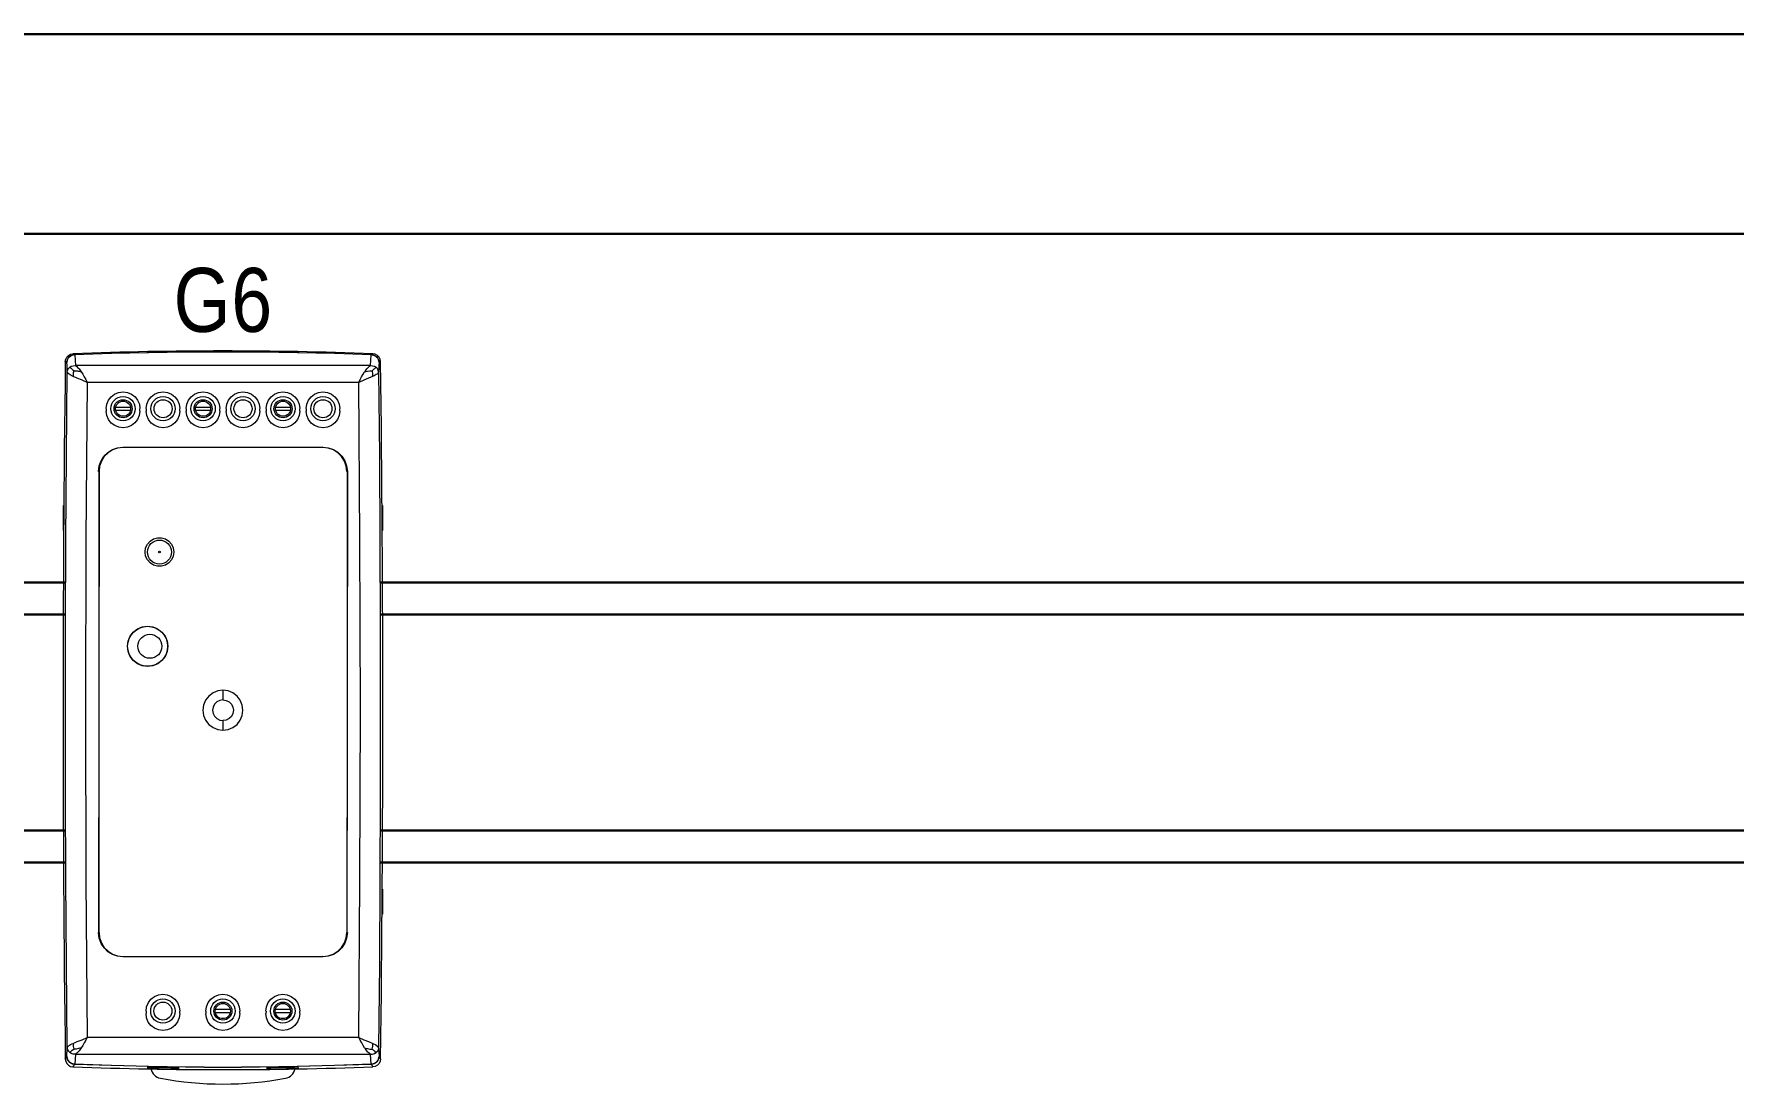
# Model space of a CAD drawing. Header units: millimetres. Extents: x -6000 to 26000, y -6000 to 26000.
# Drawn here: x 115.85 to 145.43, y -2303.55 to -2285.27 of the extents above; entities that cross this region are included whole.
import ezdxf

# ---------------------------------------------------------------- set-up
doc = ezdxf.new("R2010")
doc.units = ezdxf.units.MM
doc.header["$MEASUREMENT"] = 0
for name, color, linetype, lineweight in [('Чертеж и Рисунок_Ном._пера__1', 7, 'Continuous', 15), ('Чертеж и Рисунок_Ном._пера__21', 7, 'Continuous', 30), ('Чертеж и Рисунок_Ном._пера__7', 7, 'Continuous', 15)]:
    doc.layers.add(name, color=color, linetype=linetype, lineweight=lineweight)
doc.styles.add('СГЕНЕРИР_СТИЛЬ_1', font='ARIALN.TTF')

msp = doc.modelspace()

# ---------------------------------------------------------------- linework, layer by layer
at = {"layer": 'Чертеж и Рисунок_Ном._пера__21', "color": 7, "linetype": 'Continuous', "lineweight": 30}
for p, q in [((83.67, -2285.273), (154.569, -2285.273)), ((154.569, -2288.75), (83.67, -2288.75)), ((114.277, -2294.821), (116.407, -2294.821)), ((116.977, -2294.821), (116.985, -2294.821)), ((121.297, -2294.821), (121.305, -2294.821)), ((121.875, -2294.821), (153.812, -2294.821)), ((114.279, -2295.378), (116.405, -2295.378)), ((116.977, -2295.378), (116.985, -2295.378)), ((121.297, -2295.378), (121.305, -2295.378)), ((121.877, -2295.378), (153.812, -2295.378)), ((116.406, -2299.134), (114.278, -2299.134)), ((116.985, -2299.134), (116.977, -2299.134)), ((121.305, -2299.134), (121.297, -2299.134)), ((153.812, -2299.134), (121.876, -2299.134)), ((116.409, -2299.691), (114.275, -2299.691)), ((116.985, -2299.691), (116.977, -2299.691)), ((121.875, -2299.691), (153.812, -2299.691))]:
    msp.add_line(p, q, dxfattribs=at)
at = {"layer": 'Чертеж и Рисунок_Ном._пера__7', "color": 7, "linetype": 'Continuous', "lineweight": 15}
for p, q in [((116.532, -2290.838), (116.559, -2290.851)), ((116.565, -2290.857), (116.573, -2291.044)), ((117.13, -2290.821), (117.131, -2290.829)), ((117.677, -2290.816), (117.677, -2290.807)), ((117.822, -2290.804), (117.823, -2290.813)), ((118.369, -2290.804), (118.37, -2290.796)), ((118.521, -2290.794), (118.521, -2290.803)), ((119.068, -2290.8), (119.069, -2290.792)), ((119.213, -2290.792), (119.213, -2290.8)), ((119.761, -2290.803), (119.761, -2290.794)), ((119.912, -2290.796), (119.912, -2290.804)), ((120.459, -2290.813), (120.459, -2290.804)), ((120.605, -2290.807), (120.605, -2290.816)), ((121.151, -2290.829), (121.151, -2290.821)), ((121.709, -2291.044), (121.717, -2290.857)), ((121.722, -2290.851), (121.75, -2290.838)), ((116.426, -2290.988), (116.398, -2290.975)), ((121.709, -2291.044), (116.573, -2291.044)), ((121.884, -2290.975), (121.856, -2290.988)), ((121.503, -2291.336), (116.779, -2291.336)), ((117.11, -2291.794), (117.11, -2291.835)), ((117.274, -2291.766), (117.533, -2291.766)), ((117.274, -2291.821), (117.533, -2291.821)), ((117.697, -2291.835), (117.697, -2291.794)), ((117.806, -2291.794), (117.806, -2291.835)), ((118.392, -2291.835), (118.392, -2291.794)), ((118.501, -2291.794), (118.501, -2291.835)), ((118.665, -2291.766), (118.924, -2291.766)), ((118.665, -2291.821), (118.924, -2291.821)), ((119.088, -2291.835), (119.088, -2291.794)), ((119.197, -2291.794), (119.197, -2291.835)), ((119.783, -2291.835), (119.784, -2291.794)), ((119.892, -2291.794), (119.892, -2291.835)), ((120.057, -2291.766), (120.315, -2291.766)), ((120.057, -2291.821), (120.315, -2291.821)), ((120.479, -2291.835), (120.479, -2291.794)), ((120.588, -2291.794), (120.588, -2291.835)), ((121.175, -2291.835), (121.175, -2291.794)), ((117.402, -2292.463), (120.88, -2292.463)), ((120.88, -2292.463), (117.402, -2292.47)), ((117.402, -2292.47), (117.402, -2292.463)), ((120.88, -2292.463), (120.88, -2292.47)), ((116.977, -2292.884), (116.985, -2292.887)), ((116.985, -2292.887), (116.977, -2300.912)), ((116.985, -2300.91), (116.985, -2292.887)), ((121.297, -2292.887), (121.305, -2292.884)), ((121.305, -2292.885), (121.297, -2300.91)), ((121.305, -2299.134), (121.305, -2292.885)), ((116.368, -2293.916), (116.368, -2293.478)), ((121.909, -2293.478), (121.914, -2293.478)), ((121.914, -2293.478), (121.914, -2293.916)), ((119.141, -2296.695), (119.141, -2296.862)), ((119.141, -2297.223), (119.141, -2297.39)), ((121.914, -2300.156), (121.914, -2300.593)), ((116.373, -2300.593), (116.368, -2300.593)), ((116.985, -2300.91), (116.977, -2300.914)), ((121.305, -2300.914), (121.297, -2300.91)), ((117.402, -2301.335), (117.402, -2301.327)), ((117.402, -2301.327), (120.88, -2301.327)), ((120.88, -2301.327), (117.402, -2301.335)), ((120.88, -2301.327), (120.88, -2301.335)), ((117.803, -2302.277), (117.803, -2302.319)), ((118.39, -2302.319), (118.39, -2302.277)), ((118.846, -2302.277), (118.846, -2302.319)), ((119.269, -2302.25), (119.01, -2302.25)), ((119.269, -2302.305), (119.01, -2302.305)), ((119.433, -2302.319), (119.433, -2302.277)), ((119.89, -2302.277), (119.889, -2302.319)), ((120.312, -2302.25), (120.054, -2302.25)), ((120.312, -2302.305), (120.054, -2302.305)), ((120.476, -2302.319), (120.476, -2302.277)), ((121.503, -2302.735), (116.779, -2302.735)), ((116.398, -2303.11), (116.426, -2303.067)), ((116.426, -2303.067), (116.433, -2302.92)), ((116.573, -2303.026), (116.565, -2303.199)), ((116.573, -2303.026), (121.709, -2303.026)), ((121.717, -2303.199), (121.709, -2303.026)), ((121.849, -2302.92), (121.856, -2303.067)), ((121.856, -2303.067), (121.884, -2303.11)), ((117.827, -2303.25), (117.826, -2303.275)), ((118.373, -2303.284), (118.372, -2303.258)), ((119.907, -2303.259), (119.906, -2303.284)), ((120.453, -2303.275), (120.452, -2303.25))]:
    msp.add_line(p, q, dxfattribs=at)
at = {"layer": 'Чертеж и Рисунок_Ном._пера__7', "color": 7, "linetype": 'Continuous', "lineweight": 15, "flags": 128}
for points in [[(116.398, -2290.975), (116.405, -2290.934), (116.424, -2290.896), (116.453, -2290.866), (116.49, -2290.846), (116.532, -2290.838)], [(116.426, -2290.988), (116.428, -2290.964), (116.435, -2290.938), (116.448, -2290.914), (116.465, -2290.893)], [(116.467, -2290.895), (116.458, -2290.905), (116.449, -2290.916), (116.442, -2290.928), (116.436, -2290.94), (116.431, -2290.952), (116.428, -2290.964), (116.426, -2290.976), (116.426, -2290.988)], [(116.465, -2290.893), (116.475, -2290.883), (116.486, -2290.875), (116.498, -2290.868), (116.51, -2290.862), (116.523, -2290.858), (116.535, -2290.854), (116.547, -2290.852), (116.559, -2290.851)], [(116.565, -2290.857), (116.54, -2290.859), (116.514, -2290.866), (116.489, -2290.878), (116.467, -2290.895)], [(116.489, -2290.875), (116.478, -2290.882), (116.468, -2290.89)], [(116.473, -2290.889), (116.486, -2290.878)], [(116.493, -2290.873), (116.51, -2290.865), (116.527, -2290.858), (116.542, -2290.854), (116.561, -2290.853)], [(116.56, -2290.851), (117.199, -2290.83), (117.844, -2290.814), (118.492, -2290.805), (118.816, -2290.802), (119.141, -2290.802), (119.466, -2290.802), (119.79, -2290.805), (120.438, -2290.814), (121.083, -2290.83), (121.722, -2290.851)], [(121.717, -2290.857), (121.079, -2290.835), (120.435, -2290.82), (119.789, -2290.81), (119.465, -2290.808), (119.141, -2290.807), (118.817, -2290.808), (118.493, -2290.81), (117.847, -2290.82), (117.202, -2290.835), (116.565, -2290.857)], [(121.815, -2290.895), (121.804, -2290.886), (121.793, -2290.878), (121.781, -2290.872), (121.768, -2290.866), (121.755, -2290.862), (121.742, -2290.859), (121.73, -2290.858), (121.717, -2290.857)], [(121.721, -2290.853), (121.739, -2290.854), (121.755, -2290.858), (121.772, -2290.864), (121.788, -2290.873)], [(121.722, -2290.851), (121.747, -2290.854), (121.772, -2290.862), (121.796, -2290.875), (121.817, -2290.893)], [(121.884, -2290.975), (121.877, -2290.934), (121.858, -2290.896), (121.829, -2290.866), (121.791, -2290.846), (121.75, -2290.838)], [(121.817, -2290.893), (121.808, -2290.885), (121.799, -2290.879), (121.788, -2290.873)], [(121.809, -2290.889), (121.796, -2290.878)], [(121.856, -2290.988), (121.854, -2290.964), (121.846, -2290.94), (121.833, -2290.916), (121.815, -2290.895)], [(121.817, -2290.893), (121.838, -2290.921), (121.851, -2290.953), (121.856, -2290.988)], [(116.402, -2297.042), (116.404, -2295.561), (116.41, -2294.083), (116.42, -2292.614), (116.433, -2291.151)], [(116.433, -2291.151), (116.431, -2291.097), (116.428, -2291.042), (116.426, -2290.988)], [(116.433, -2291.151), (116.439, -2291.121), (116.453, -2291.093), (116.475, -2291.071)], [(116.536, -2291.232), (116.482, -2291.205), (116.447, -2291.179), (116.433, -2291.151)], [(116.475, -2291.071), (116.503, -2291.054), (116.537, -2291.045), (116.573, -2291.044)], [(116.544, -2291.132), (116.531, -2291.121), (116.52, -2291.111), (116.51, -2291.102), (116.501, -2291.094), (116.493, -2291.087), (116.48, -2291.075)], [(116.544, -2291.132), (116.538, -2291.155), (116.537, -2291.167), (116.536, -2291.178), (116.535, -2291.203), (116.536, -2291.216), (116.536, -2291.232)], [(116.779, -2291.336), (116.689, -2291.296), (116.606, -2291.261), (116.536, -2291.232)], [(116.544, -2291.132), (116.576, -2291.132), (116.592, -2291.134), (116.608, -2291.136), (116.624, -2291.139), (116.64, -2291.143), (116.658, -2291.148), (116.676, -2291.153)], [(116.573, -2291.044), (116.586, -2291.052), (116.599, -2291.062), (116.612, -2291.074), (116.625, -2291.087), (116.637, -2291.101), (116.65, -2291.117), (116.663, -2291.135), (116.676, -2291.153)], [(116.676, -2291.153), (116.702, -2291.194), (116.715, -2291.216), (116.727, -2291.239), (116.753, -2291.286), (116.766, -2291.311), (116.779, -2291.336)], [(121.503, -2291.336), (121.529, -2291.286), (121.554, -2291.239), (121.58, -2291.194), (121.606, -2291.153)], [(121.745, -2291.232), (121.676, -2291.261), (121.593, -2291.296), (121.503, -2291.336)], [(121.606, -2291.153), (121.619, -2291.135), (121.632, -2291.117), (121.644, -2291.101), (121.657, -2291.087), (121.67, -2291.074), (121.683, -2291.062), (121.696, -2291.052), (121.709, -2291.044)], [(121.606, -2291.153), (121.654, -2291.14), (121.696, -2291.133), (121.738, -2291.132)], [(121.709, -2291.044), (121.745, -2291.045), (121.778, -2291.054), (121.807, -2291.071)], [(121.738, -2291.132), (121.75, -2291.121), (121.762, -2291.111), (121.772, -2291.102), (121.781, -2291.094), (121.789, -2291.087), (121.802, -2291.075)], [(121.745, -2291.232), (121.746, -2291.203), (121.746, -2291.178), (121.743, -2291.155), (121.738, -2291.132)], [(121.849, -2291.151), (121.842, -2291.17), (121.834, -2291.18), (121.823, -2291.19), (121.808, -2291.2), (121.79, -2291.211), (121.769, -2291.221), (121.745, -2291.232)], [(121.849, -2291.151), (121.843, -2291.121), (121.829, -2291.093), (121.807, -2291.071)], [(121.856, -2290.988), (121.854, -2291.042), (121.851, -2291.097), (121.849, -2291.151)], [(121.849, -2291.151), (121.862, -2292.614), (121.872, -2294.083), (121.877, -2295.561), (121.879, -2297.042)], [(116.779, -2291.336), (116.758, -2294.063), (116.75, -2297.035), (116.758, -2300.008), (116.779, -2302.735)], [(117.11, -2291.793), (117.12, -2291.717), (117.149, -2291.646), (117.195, -2291.586), (117.255, -2291.539), (117.326, -2291.509), (117.403, -2291.499), (117.48, -2291.509), (117.551, -2291.539), (117.611, -2291.585), (117.657, -2291.645), (117.687, -2291.716), (117.697, -2291.793)], [(117.806, -2291.793), (117.815, -2291.717), (117.845, -2291.646), (117.89, -2291.586), (117.95, -2291.539), (118.021, -2291.509), (118.098, -2291.499), (118.175, -2291.509), (118.246, -2291.539), (118.306, -2291.585), (118.353, -2291.645), (118.382, -2291.716), (118.392, -2291.793)], [(118.501, -2291.793), (118.511, -2291.717), (118.54, -2291.646), (118.586, -2291.586), (118.646, -2291.539), (118.717, -2291.509), (118.794, -2291.499), (118.871, -2291.509), (118.942, -2291.539), (119.002, -2291.585), (119.048, -2291.645), (119.078, -2291.716), (119.088, -2291.793)], [(119.197, -2291.793), (119.207, -2291.717), (119.236, -2291.646), (119.282, -2291.586), (119.342, -2291.539), (119.412, -2291.509), (119.489, -2291.499), (119.566, -2291.509), (119.637, -2291.539), (119.698, -2291.585), (119.744, -2291.645), (119.773, -2291.716), (119.783, -2291.793)], [(119.892, -2291.793), (119.902, -2291.717), (119.931, -2291.646), (119.977, -2291.586), (120.037, -2291.539), (120.108, -2291.509), (120.185, -2291.499), (120.262, -2291.509), (120.333, -2291.539), (120.393, -2291.585), (120.439, -2291.645), (120.469, -2291.716), (120.479, -2291.793)], [(120.588, -2291.793), (120.598, -2291.717), (120.627, -2291.646), (120.673, -2291.586), (120.733, -2291.539), (120.804, -2291.509), (120.881, -2291.499), (120.958, -2291.509), (121.028, -2291.539), (121.089, -2291.585), (121.135, -2291.645), (121.165, -2291.716), (121.175, -2291.793)], [(121.503, -2302.735), (121.524, -2300.008), (121.532, -2297.035), (121.524, -2294.063), (121.503, -2291.336)], [(117.697, -2291.835), (117.686, -2291.911), (117.657, -2291.982), (117.61, -2292.042), (117.549, -2292.088), (117.479, -2292.118), (117.404, -2292.127), (117.329, -2292.118), (117.258, -2292.089), (117.197, -2292.043), (117.151, -2291.983), (117.121, -2291.912), (117.11, -2291.835)], [(118.392, -2291.835), (118.382, -2291.911), (118.352, -2291.982), (118.306, -2292.042), (118.245, -2292.088), (118.174, -2292.118), (118.1, -2292.127), (118.025, -2292.118), (117.954, -2292.089), (117.893, -2292.043), (117.846, -2291.983), (117.816, -2291.912), (117.806, -2291.835)], [(119.088, -2291.835), (119.077, -2291.911), (119.048, -2291.982), (119.001, -2292.042), (118.941, -2292.088), (118.87, -2292.118), (118.795, -2292.127), (118.72, -2292.118), (118.65, -2292.089), (118.589, -2292.043), (118.542, -2291.983), (118.512, -2291.912), (118.501, -2291.835)], [(119.783, -2291.835), (119.773, -2291.911), (119.743, -2291.982), (119.697, -2292.042), (119.636, -2292.088), (119.565, -2292.118), (119.491, -2292.127), (119.416, -2292.118), (119.345, -2292.089), (119.284, -2292.043), (119.237, -2291.983), (119.207, -2291.912), (119.197, -2291.835)], [(120.479, -2291.835), (120.469, -2291.911), (120.439, -2291.982), (120.392, -2292.042), (120.332, -2292.088), (120.261, -2292.118), (120.186, -2292.127), (120.112, -2292.118), (120.041, -2292.089), (119.98, -2292.043), (119.933, -2291.983), (119.903, -2291.912), (119.892, -2291.835)], [(121.175, -2291.835), (121.164, -2291.911), (121.134, -2291.982), (121.088, -2292.042), (121.027, -2292.088), (120.957, -2292.118), (120.882, -2292.127), (120.807, -2292.118), (120.736, -2292.089), (120.675, -2292.043), (120.629, -2291.983), (120.599, -2291.912), (120.588, -2291.835)], [(116.977, -2292.885), (116.989, -2292.79), (117.02, -2292.701), (117.071, -2292.622), (117.138, -2292.555), (117.218, -2292.505), (117.307, -2292.473), (117.402, -2292.463)], [(117.402, -2292.47), (117.309, -2292.481), (117.221, -2292.511), (117.142, -2292.561), (117.076, -2292.626), (117.027, -2292.705), (116.995, -2292.793), (116.985, -2292.887)], [(120.88, -2292.463), (120.973, -2292.473), (121.062, -2292.504), (121.142, -2292.553), (121.209, -2292.619), (121.26, -2292.699), (121.293, -2292.788), (121.305, -2292.885)], [(121.297, -2292.887), (121.287, -2292.794), (121.256, -2292.705), (121.206, -2292.627), (121.14, -2292.561), (121.062, -2292.512), (120.973, -2292.481), (120.88, -2292.47)], [(117.785, -2294.289), (117.796, -2294.217), (117.826, -2294.152), (117.872, -2294.099), (117.933, -2294.06), (118.001, -2294.04), (118.072, -2294.04), (118.14, -2294.06), (118.2, -2294.099), (118.247, -2294.152), (118.277, -2294.217), (118.287, -2294.289)], [(118.287, -2294.289), (118.277, -2294.36), (118.247, -2294.425), (118.201, -2294.478), (118.141, -2294.517), (118.072, -2294.537), (118.002, -2294.537), (117.934, -2294.518), (117.873, -2294.479), (117.826, -2294.426), (117.796, -2294.36), (117.785, -2294.289)], [(117.479, -2295.929), (117.491, -2295.838), (117.526, -2295.754), (117.581, -2295.681), (117.654, -2295.626), (117.738, -2295.591), (117.83, -2295.579)], [(117.83, -2295.579), (117.92, -2295.591), (118.005, -2295.626), (118.077, -2295.681), (118.133, -2295.753), (118.168, -2295.838), (118.18, -2295.929)], [(117.83, -2296.28), (117.738, -2296.268), (117.654, -2296.233), (117.581, -2296.177), (117.526, -2296.105), (117.491, -2296.02), (117.479, -2295.929)], [(118.18, -2295.929), (118.168, -2296.02), (118.134, -2296.104), (118.078, -2296.177), (118.006, -2296.233), (117.921, -2296.268), (117.83, -2296.28)], [(119.141, -2296.695), (119.052, -2296.706), (118.968, -2296.741), (118.896, -2296.796), (118.84, -2296.868), (118.805, -2296.952), (118.793, -2297.042), (118.805, -2297.133), (118.84, -2297.217), (118.895, -2297.289), (118.968, -2297.344), (119.052, -2297.379), (119.141, -2297.39)], [(119.141, -2296.862), (119.085, -2296.871), (119.034, -2296.897), (118.994, -2296.937), (118.969, -2296.986), (118.96, -2297.042), (118.969, -2297.097), (118.994, -2297.147), (119.034, -2297.188), (119.085, -2297.214), (119.141, -2297.223)], [(119.141, -2297.39), (119.23, -2297.379), (119.314, -2297.344), (119.386, -2297.289), (119.442, -2297.217), (119.477, -2297.133), (119.489, -2297.043), (119.477, -2296.952), (119.442, -2296.868), (119.387, -2296.796), (119.314, -2296.741), (119.23, -2296.706), (119.141, -2296.695)], [(119.141, -2296.862), (119.196, -2296.87), (119.247, -2296.896), (119.287, -2296.936), (119.313, -2296.986), (119.322, -2297.042), (119.313, -2297.098), (119.287, -2297.148), (119.247, -2297.188), (119.196, -2297.215), (119.141, -2297.223)], [(116.433, -2302.92), (116.42, -2301.456), (116.41, -2299.988), (116.404, -2298.516), (116.402, -2297.042)], [(121.879, -2297.042), (121.877, -2298.516), (121.872, -2299.988), (121.862, -2301.456), (121.849, -2302.92)], [(117.402, -2301.335), (117.309, -2301.324), (117.22, -2301.294), (117.14, -2301.244), (117.073, -2301.178), (117.022, -2301.099), (116.989, -2301.009), (116.977, -2300.912)], [(116.985, -2300.91), (116.995, -2301.004), (117.026, -2301.092), (117.076, -2301.171), (117.142, -2301.236), (117.22, -2301.286), (117.308, -2301.317), (117.402, -2301.327)], [(120.88, -2301.327), (120.973, -2301.317), (121.061, -2301.286), (121.14, -2301.236), (121.206, -2301.17), (121.256, -2301.091), (121.287, -2301.003), (121.297, -2300.91)], [(121.305, -2300.912), (121.293, -2301.009), (121.261, -2301.098), (121.21, -2301.178), (121.143, -2301.243), (121.063, -2301.293), (120.974, -2301.324), (120.88, -2301.335)], [(117.803, -2302.278), (117.813, -2302.201), (117.843, -2302.13), (117.889, -2302.07), (117.95, -2302.024), (118.021, -2301.995), (118.096, -2301.985), (118.17, -2301.994), (118.241, -2302.023), (118.302, -2302.069), (118.349, -2302.13), (118.379, -2302.201), (118.39, -2302.278)], [(118.846, -2302.278), (118.856, -2302.201), (118.886, -2302.13), (118.933, -2302.07), (118.993, -2302.024), (119.064, -2301.995), (119.139, -2301.985), (119.214, -2301.994), (119.285, -2302.023), (119.346, -2302.069), (119.392, -2302.13), (119.422, -2302.201), (119.433, -2302.278)], [(119.889, -2302.278), (119.9, -2302.201), (119.93, -2302.13), (119.976, -2302.07), (120.037, -2302.024), (120.108, -2301.995), (120.182, -2301.985), (120.257, -2301.994), (120.328, -2302.023), (120.389, -2302.069), (120.436, -2302.13), (120.466, -2302.201), (120.476, -2302.278)], [(118.39, -2302.32), (118.38, -2302.396), (118.351, -2302.467), (118.305, -2302.527), (118.245, -2302.573), (118.174, -2302.603), (118.097, -2302.614), (118.02, -2302.604), (117.949, -2302.574), (117.889, -2302.528), (117.842, -2302.468), (117.813, -2302.396), (117.803, -2302.32)], [(119.433, -2302.32), (119.423, -2302.396), (119.394, -2302.467), (119.348, -2302.527), (119.288, -2302.573), (119.217, -2302.603), (119.14, -2302.614), (119.063, -2302.604), (118.992, -2302.574), (118.932, -2302.528), (118.886, -2302.468), (118.856, -2302.396), (118.846, -2302.32)], [(120.476, -2302.32), (120.467, -2302.396), (120.437, -2302.467), (120.392, -2302.527), (120.332, -2302.573), (120.261, -2302.603), (120.184, -2302.614), (120.107, -2302.604), (120.036, -2302.574), (119.975, -2302.528), (119.929, -2302.468), (119.899, -2302.396), (119.889, -2302.32)], [(116.536, -2302.839), (116.606, -2302.809), (116.689, -2302.775), (116.779, -2302.735)], [(116.779, -2302.735), (116.753, -2302.785), (116.727, -2302.832), (116.702, -2302.877), (116.676, -2302.917)], [(121.606, -2302.917), (121.58, -2302.877), (121.567, -2302.855), (121.555, -2302.832), (121.529, -2302.785), (121.516, -2302.76), (121.503, -2302.735)], [(121.503, -2302.735), (121.593, -2302.775), (121.676, -2302.809), (121.746, -2302.839)], [(116.466, -2303.163), (116.444, -2303.135), (116.431, -2303.102), (116.426, -2303.067)], [(116.426, -2303.067), (116.429, -2303.091), (116.437, -2303.116), (116.45, -2303.139), (116.468, -2303.16)], [(116.433, -2302.92), (116.44, -2302.9), (116.448, -2302.89), (116.459, -2302.881), (116.473, -2302.87), (116.491, -2302.86), (116.512, -2302.85), (116.536, -2302.839)], [(116.433, -2302.92), (116.439, -2302.95), (116.453, -2302.977), (116.475, -2303)], [(116.475, -2303), (116.485, -2302.99), (116.501, -2302.977), (116.52, -2302.96), (116.544, -2302.939)], [(116.573, -2303.026), (116.537, -2303.026), (116.503, -2303.017), (116.475, -2303)], [(116.536, -2302.839), (116.535, -2302.868), (116.535, -2302.892), (116.538, -2302.916), (116.544, -2302.939)], [(116.676, -2302.917), (116.628, -2302.931), (116.586, -2302.938), (116.544, -2302.939)], [(116.676, -2302.917), (116.663, -2302.936), (116.65, -2302.953), (116.637, -2302.969), (116.624, -2302.984), (116.612, -2302.997), (116.599, -2303.008), (116.586, -2303.018), (116.573, -2303.026)], [(121.709, -2303.026), (121.696, -2303.018), (121.683, -2303.008), (121.67, -2302.997), (121.657, -2302.984), (121.645, -2302.969), (121.632, -2302.953), (121.619, -2302.936), (121.606, -2302.917)], [(121.606, -2302.917), (121.654, -2302.931), (121.696, -2302.938), (121.738, -2302.939)], [(121.709, -2303.026), (121.745, -2303.026), (121.779, -2303.017), (121.807, -2303)], [(121.738, -2302.939), (121.744, -2302.916), (121.745, -2302.904), (121.747, -2302.892), (121.747, -2302.868), (121.746, -2302.854), (121.746, -2302.839)], [(121.807, -2303), (121.796, -2302.99), (121.781, -2302.977), (121.772, -2302.969), (121.762, -2302.96), (121.751, -2302.95), (121.738, -2302.939)], [(121.746, -2302.839), (121.8, -2302.865), (121.835, -2302.892), (121.849, -2302.92)], [(121.849, -2302.92), (121.843, -2302.95), (121.829, -2302.978), (121.807, -2303)], [(121.814, -2303.16), (121.824, -2303.15), (121.832, -2303.139), (121.839, -2303.128), (121.845, -2303.116), (121.85, -2303.104), (121.853, -2303.091), (121.855, -2303.079), (121.856, -2303.067)], [(121.856, -2303.067), (121.851, -2303.102), (121.837, -2303.135), (121.816, -2303.163)], [(116.398, -2303.11), (116.405, -2303.151), (116.424, -2303.189), (116.453, -2303.219), (116.49, -2303.239), (116.532, -2303.247)], [(116.56, -2303.205), (116.525, -2303.199), (116.493, -2303.185), (116.466, -2303.163)], [(116.494, -2303.183), (116.483, -2303.177), (116.474, -2303.171), (116.466, -2303.163)], [(116.468, -2303.16), (116.478, -2303.169), (116.49, -2303.177), (116.502, -2303.184), (116.514, -2303.189), (116.527, -2303.193), (116.54, -2303.196), (116.553, -2303.198), (116.565, -2303.199)], [(116.474, -2303.167), (116.486, -2303.177)], [(116.561, -2303.203), (116.543, -2303.201), (116.527, -2303.197), (116.511, -2303.191), (116.494, -2303.183)], [(116.56, -2303.205), (116.551, -2303.219), (116.541, -2303.233), (116.532, -2303.247)], [(121.722, -2303.204), (121.083, -2303.227), (120.438, -2303.244), (119.79, -2303.254), (119.466, -2303.256), (119.141, -2303.257), (118.816, -2303.256), (118.492, -2303.254), (117.844, -2303.244), (117.199, -2303.227), (116.56, -2303.204)], [(116.565, -2303.199), (117.202, -2303.221), (117.846, -2303.238), (118.493, -2303.248), (118.817, -2303.251), (119.141, -2303.251), (119.465, -2303.251), (119.789, -2303.248), (120.435, -2303.238), (121.08, -2303.221), (121.717, -2303.199)], [(121.717, -2303.199), (121.742, -2303.196), (121.767, -2303.189), (121.792, -2303.177), (121.814, -2303.16)], [(121.788, -2303.182), (121.771, -2303.191), (121.755, -2303.197), (121.739, -2303.201), (121.721, -2303.203)], [(121.816, -2303.163), (121.806, -2303.172), (121.795, -2303.18), (121.783, -2303.188), (121.771, -2303.193), (121.759, -2303.198), (121.746, -2303.201), (121.734, -2303.203), (121.722, -2303.204)], [(121.75, -2303.247), (121.741, -2303.233), (121.731, -2303.219), (121.722, -2303.205)], [(121.884, -2303.11), (121.877, -2303.151), (121.858, -2303.189), (121.829, -2303.219), (121.792, -2303.239), (121.75, -2303.247)], [(121.788, -2303.182), (121.802, -2303.172)], [(121.792, -2303.18), (121.804, -2303.173), (121.813, -2303.166)]]:
    msp.add_lwpolyline(points, dxfattribs=at)
at = {"layer": 'Чертеж и Рисунок_Ном._пера__7', "color": 7, "linetype": 'Continuous', "lineweight": 15}
for centre, radius in [((117.403, -2291.794), 0.212), ((117.403, -2291.794), 0.157), ((117.403, -2291.794), 0.132), ((118.099, -2291.794), 0.212), ((118.099, -2291.794), 0.157), ((118.795, -2291.794), 0.212), ((118.795, -2291.794), 0.157), ((118.795, -2291.794), 0.132), ((119.49, -2291.794), 0.212), ((119.49, -2291.794), 0.157), ((120.186, -2291.794), 0.212), ((120.186, -2291.794), 0.157), ((120.186, -2291.794), 0.132), ((120.881, -2291.794), 0.212), ((120.881, -2291.794), 0.157), ((118.036, -2294.289), 0.209), ((118.036, -2294.289), 0.0139), ((117.83, -2295.929), 0.348), ((117.869, -2295.929), 0.209), ((118.096, -2302.277), 0.212), ((118.096, -2302.277), 0.157), ((119.14, -2302.277), 0.212), ((119.14, -2302.277), 0.157), ((119.14, -2302.277), 0.132), ((120.183, -2302.277), 0.212), ((120.183, -2302.277), 0.157), ((120.183, -2302.277), 0.132)]:
    msp.add_circle(centre, radius, dxfattribs=at)
for centre, radius, start, end in [((119.141, -2360.375), 69.586, 87.85115, 92.14882), ((119.141, -2360.375), 69.583, 91.20567, 91.65571), ((119.141, -2360.375), 69.575, 91.20606, 91.65567), ((119.141, -2360.375), 69.583, 90.635, 91.08575), ((119.141, -2360.375), 69.575, 90.63532, 91.08564), ((119.141, -2360.375), 69.583, 90.05964, 90.51075), ((119.141, -2360.375), 69.575, 90.05989, 90.51056), ((119.141, -2360.375), 69.583, 89.48943, 89.94055), ((119.141, -2360.375), 69.575, 89.48962, 89.94029), ((119.141, -2360.375), 69.583, 88.91443, 89.36519), ((119.141, -2360.375), 69.575, 88.91455, 89.36486), ((119.141, -2360.375), 69.583, 88.34449, 88.79432), ((119.141, -2360.375), 69.575, 88.34451, 88.79412), ((584.854, -2297.042), 468.495, 179.25798, 180.74202), ((-346.572, -2297.042), 468.495, 359.25798, 0.74202), ((119.141, -2233.71), 69.586, 267.8511, 272.14887), ((119.14, -2233.71), 69.578, 268.91764, 269.36812), ((119.142, -2233.71), 69.553, 268.91665, 269.36585), ((118.091, -2303.24), 0.209, 192.0212, 259.351), ((119.14, -2233.709), 69.579, 270.63091, 271.08139), ((119.142, -2233.709), 69.553, 270.63054, 271.07974), ((120.191, -2303.24), 0.209, 280.6488, 347.979), ((119.141, -2297.655), 5.892, 259.3511, 280.6489)]:
    msp.add_arc(centre, radius, start, end, dxfattribs=at)

# ---------------------------------------------------------------- texts
at = {"layer": 'Чертеж и Рисунок_Ном._пера__1', "color": 7, "linetype": 'Continuous', "lineweight": 15, "char_height": 1.11293, "attachment_point": 7, "style": 'СГЕНЕРИР_СТИЛЬ_1'}
for s, insert in [('\\A1;{\\pql;\\fArial Narrow|b0|i0|c204|p34;G}', (118.282, -2290.473)), ('\\A1;{\\pql;\\fArial Narrow|b0|i0|c204|p34;6}', (119.288, -2290.473))]:
    msp.add_mtext(s, dxfattribs=dict(at, insert=insert))

doc.saveas('drawing.dxf')
